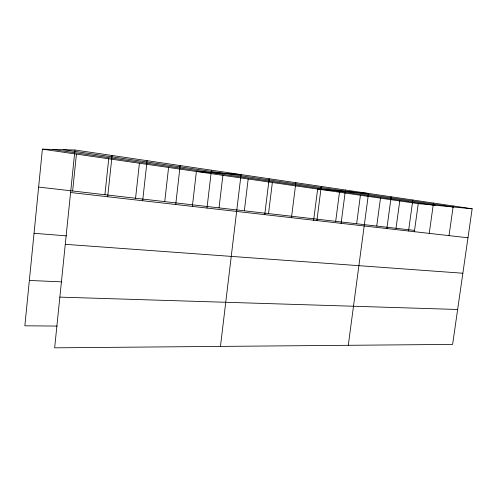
<?xml version="1.0" encoding="UTF-8"?>
<svg xmlns="http://www.w3.org/2000/svg" width="497" height="497" viewBox="0 0 497 497"><rect width="100%" height="100%" fill="white"/><g stroke="black" fill="none" stroke-linecap="round" stroke-linejoin="round"><path stroke-width="0.75" d="M74.954 149.995L54.645 347.832L452.612 344.402L472.15 208.783L74.954 149.995L42.394 149.168L24.85 325.802L57.198 326.069M72.637 190.997L76.432 154.101M104.904 194.712L108.725 158.785M107.687 196.744L112.086 155.486M135.569 198.253L139.402 163.227M142.676 200.732L147.093 160.668M164.749 201.614L168.589 167.458M175.733 204.497L180.15 165.563M192.364 206.33L196.383 171.484L241.057 174.577L220.451 346.403M207 208.057L211.43 170.191M219.04 207.876L222.886 175.329M244.344 210.796L248.183 178.995M264.752 214.636L269.163 178.74M268.529 213.58L272.362 182.498M291.466 217.68L295.864 182.691M313.632 220.32L317.633 189.059L368.519 193.445L348.285 345.303M316.887 220.575L321.267 186.45M335.692 221.327L339.482 192.227M341.097 223.333L345.452 190.028M356.641 223.743L360.412 195.259M376.732 226.06L380.485 198.166M386.877 228.552L391.182 196.8M396.016 228.285L399.75 200.962M408.54 231.018L412.814 199.999M414.336 231.913L418.25 203.64L472.15 208.783M429.234 233.373L433.477 203.056M449.021 235.628L453.239 205.982M59.851 297.125L457.644 309.482M29.354 280.457L61.74 281.855M65.269 244.325L462.862 273.232M34.038 233.292L66.461 235.87M70.586 192.519L467.969 237.79M38.629 187.071L414.541 230.422M42.394 149.168L418.25 203.64M52.322 149.423L435.092 205.249M63.361 149.696L453.388 206.994"/></g></svg>
